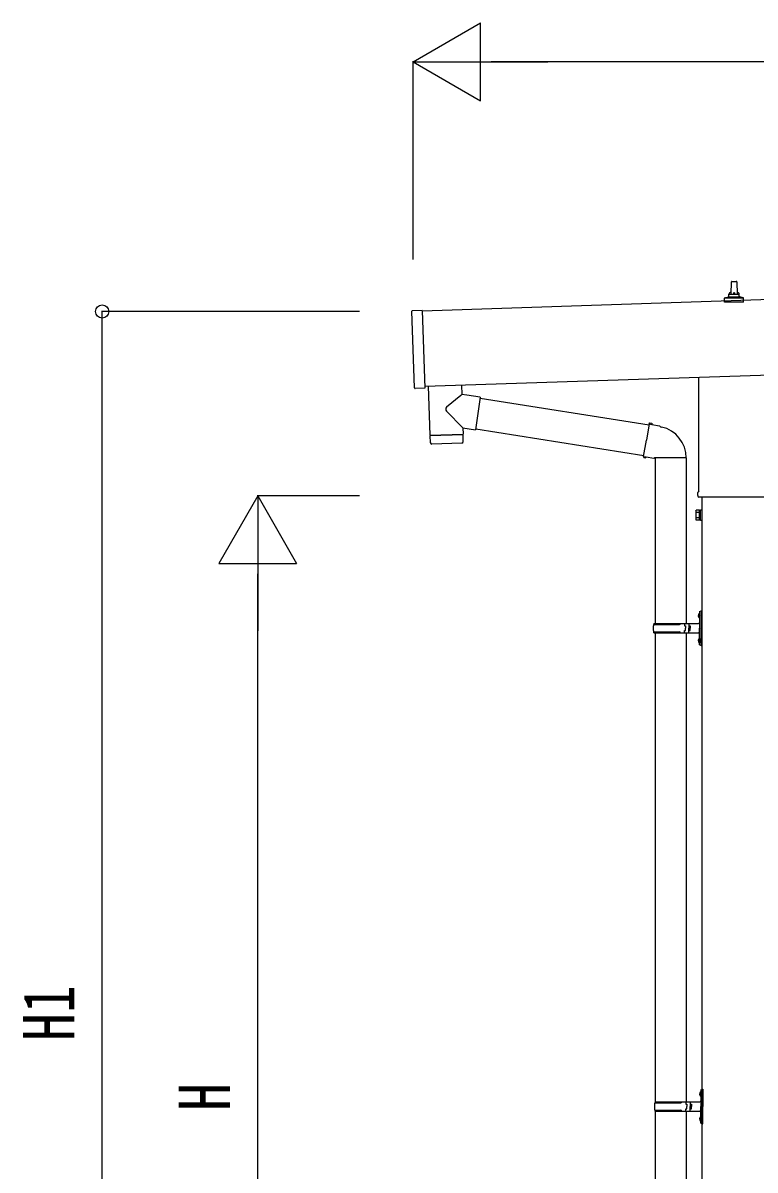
# Model space of a CAD drawing. Units: millimetres, scale not verified. Extents: x -12615 to 12615, y -8910 to 8910.
# Drawn here: x -4088 to -2676, y -2759 to -547 of the extents above; entities that cross this region are included whole.
import ezdxf
from ezdxf.enums import TextEntityAlignment as Align

# ---------------------------------------------------------------- set-up
doc = ezdxf.new("R2010")
doc.units = ezdxf.units.MM
doc.header["$LTSCALE"] = 40
for name, color, linetype in [('0-4_YKK_13', 4, 'Continuous'), ('0-5_YKK_A1', 4, 'Continuous'), ('0-6_YKK_D', 6, 'Continuous')]:
    doc.layers.add(name, color=color, linetype=linetype)
doc.styles.add('ＭＳ ゴシック', font='')
doc.styles.get('ＭＳ ゴシック').set_extended_font_data('MS Gothic')

msp = doc.modelspace()

# ---------------------------------------------------------------- linework, layer by layer
at = {"layer": '0-4_YKK_13'}
for p, q in [((-2722.44, -1069.74), (-2721.71, -1046.21)), ((-2720.71, -1045.24), (-2712.17, -1045.24)), ((-2711.17, -1046.21), (-2710.44, -1069.74)), ((-2734.69, -1085.24), (-2734.69, -1077.53)), ((-2734.31, -1076.74), (-2698.57, -1076.74)), ((-2733.93, -1076.55), (-2727.2, -1074.92)), ((-2726.82, -1074.74), (-2706.06, -1074.74)), ((-2726.44, -1073.95), (-2726.44, -1069.74)), ((-2725.44, -1069.74), (-2707.44, -1069.74)), ((-2706.44, -1073.95), (-2706.44, -1069.74)), ((-2698.95, -1076.55), (-2705.68, -1074.92)), ((-2698.19, -1085.24), (-2698.19, -1077.53)), ((-3332.74, -1250.5), (-3337.67, -1102.59)), ((-3317.72, -1100.92), (-3336.7, -1101.55)), ((-2698.19, -1085.24), (-2734.69, -1085.24)), ((-2784.74, -1449.23), (-2784.74, -1229.65)), ((-3242.25, -1244.91), (-3241.64, -1263.09)), ((-3206.04, -1268.15), (-3215.01, -1331.21)), ((-3206.3, -1269.98), (-2880.31, -1321.88)), ((-3239.49, -1327.73), (-3270.98, -1295.22)), ((-2879.99, -1320.06), (-2885.52, -1351.43)), ((-2879.99, -1320.06), (-2878.85, -1318.08)), ((-2878.85, -1318.08), (-2875.28, -1318.71)), ((-2875.28, -1318.71), (-2874.87, -1321.06)), ((-2860.35, -1323.88), (-2858.67, -1325.51)), ((-2858.67, -1325.51), (-2856.55, -1325.96)), ((-3303.02, -1342.88), (-3302.36, -1355.91)), ((-3298.55, -1341.73), (-3298.5, -1342.73)), ((-3243.59, -1339.89), (-3243.57, -1340.89)), ((-3239.49, -1327.73), (-3215.01, -1331.21)), ((-3239.49, -1327.73), (-3239.09, -1339.74)), ((-3214.75, -1329.39), (-2890.73, -1380.98)), ((-3241.75, -1356.84), (-3299.26, -1358.76)), ((-2891.05, -1382.79), (-2885.52, -1351.43)), ((-2891.05, -1382.79), (-2890.65, -1385.05)), ((-2891.05, -1382.79), (-2885.9, -1383.61)), ((-2890.65, -1385.05), (-2887.09, -1385.67)), ((-2887.09, -1385.67), (-2885.9, -1383.61)), ((-2885.9, -1383.61), (-2871.29, -1385.92)), ((-2871.29, -1385.92), (-2869.09, -1384.94)), ((-2808.79, -1385.33), (-2869.98, -1385.33)), ((-2868.94, -1385.33), (-2868.94, -1705)), ((-2808.94, -1385.33), (-2808.94, -1705)), ((-2786.44, -1458), (-2786.44, -1452.5)), ((-2648.5, -1461.5), (-2784.38, -1461.5)), ((-2790.44, -1487.5), (-2789.68, -1486.19)), ((-2790.44, -1487.5), (-2790.44, -1504.5)), ((-2790.44, -1504.5), (-2789.68, -1505.81)), ((-2783.44, -1491.09), (-2789.68, -1491.09)), ((-2783.44, -1500.91), (-2789.68, -1500.91)), ((-2783.44, -1505.81), (-2789.68, -1505.81)), ((-2780.94, -1505.2), (-2783.44, -1505.2)), ((-2782.94, -1682), (-2779.94, -1680.5)), ((-2779.94, -1680.5), (-2779.94, -1714)), ((-2779.94, -1680.5), (-2778.94, -1680.5)), ((-2778.94, -1680.5), (-2778.94, -1714)), ((-2785.24, -1687.85), (-2783.2, -1688.85)), ((-2783.97, -1685.85), (-2783.34, -1685.85)), ((-2783.97, -1685.85), (-2783.97, -1694.15)), ((-2783.97, -1694.15), (-2783.34, -1694.15)), ((-2783.34, -1685.85), (-2783.34, -1694.15)), ((-2783.34, -1685.85), (-2782.94, -1686.25)), ((-2783.34, -1694.15), (-2782.94, -1693.75)), ((-2783.2, -1688.85), (-2782.59, -1690)), ((-2782.94, -1682), (-2782.94, -1714)), ((-2782.94, -1686.25), (-2782.94, -1693.75)), ((-2871.94, -1707), (-2821.61, -1707)), ((-2871.94, -1721), (-2821.61, -1721)), ((-2870.94, -1705), (-2784.94, -1705)), ((-2870.94, -1705), (-2870.94, -1707)), ((-2870.94, -1723), (-2870.94, -1721)), ((-2870.94, -1723), (-2784.94, -1723)), ((-2868.94, -1723), (-2868.94, -2627.5)), ((-2811.94, -1705), (-2811.94, -1709.5)), ((-2811.94, -1709.5), (-2809.94, -1709.5)), ((-2811.94, -1723), (-2811.94, -1718.5)), ((-2811.94, -1718.5), (-2809.94, -1718.5)), ((-2809.94, -1709.5), (-2809.94, -1714)), ((-2809.94, -1718.5), (-2809.94, -1714)), ((-2808.94, -1723), (-2808.94, -2627.5)), ((-2803.94, -1705), (-2803.94, -1714)), ((-2803.94, -1709.5), (-2800.94, -1709.5)), ((-2803.94, -1723), (-2803.94, -1714)), ((-2803.94, -1718.5), (-2800.94, -1718.5)), ((-2800.94, -1709.5), (-2800.94, -1714)), ((-2800.94, -1718.5), (-2800.94, -1714)), ((-2782.94, -1746), (-2782.94, -1714)), ((-2779.94, -1747.5), (-2779.94, -1714)), ((-2778.94, -1747.5), (-2778.94, -1714)), ((-2785.24, -1735.85), (-2783.2, -1736.85)), ((-2783.97, -1733.85), (-2783.34, -1733.85)), ((-2783.97, -1733.85), (-2783.97, -1742.15)), ((-2783.97, -1742.15), (-2783.34, -1742.15)), ((-2783.34, -1733.85), (-2783.34, -1742.15)), ((-2783.34, -1733.85), (-2782.94, -1734.25)), ((-2783.34, -1742.15), (-2782.94, -1741.75)), ((-2783.2, -1736.85), (-2782.59, -1738)), ((-2782.94, -1734.25), (-2782.94, -1741.75)), ((-2782.94, -1746), (-2779.94, -1747.5)), ((-2779.94, -1747.5), (-2778.94, -1747.5)), ((-2782.74, -2610.35), (-2780.7, -2611.35)), ((-2781.47, -2608.35), (-2780.84, -2608.35)), ((-2781.47, -2608.35), (-2781.47, -2616.65)), ((-2780.84, -2608.35), (-2780.84, -2616.65)), ((-2780.84, -2608.35), (-2780.44, -2608.75)), ((-2780.44, -2604.5), (-2777.44, -2603)), ((-2780.44, -2604.5), (-2780.44, -2636.5)), ((-2780.44, -2608.75), (-2780.44, -2616.25)), ((-2777.44, -2603), (-2777.44, -2636.5)), ((-2777.44, -2603), (-2776.44, -2603)), ((-2776.44, -2603), (-2776.44, -2636.5)), ((-2869.44, -2629.5), (-2819.11, -2629.5)), ((-2868.44, -2627.5), (-2782.44, -2627.5)), ((-2868.44, -2627.5), (-2868.44, -2629.5)), ((-2809.44, -2627.5), (-2809.44, -2632)), ((-2809.44, -2632), (-2807.44, -2632)), ((-2807.44, -2632), (-2807.44, -2636.5)), ((-2801.44, -2627.5), (-2801.44, -2636.5)), ((-2801.44, -2632), (-2798.44, -2632)), ((-2798.44, -2632), (-2798.44, -2636.5)), ((-2781.47, -2616.65), (-2780.84, -2616.65)), ((-2780.84, -2616.65), (-2780.44, -2616.25)), ((-2780.7, -2611.35), (-2780.09, -2612.5)), ((-2869.44, -2643.5), (-2819.11, -2643.5)), ((-2868.94, -2645.49), (-2868.94, -3550)), ((-2868.44, -2645.5), (-2868.44, -2643.5)), ((-2868.44, -2645.5), (-2782.44, -2645.5)), ((-2809.44, -2645.5), (-2809.44, -2641)), ((-2809.44, -2641), (-2807.44, -2641)), ((-2808.94, -2645.49), (-2808.94, -3550)), ((-2807.44, -2641), (-2807.44, -2636.5)), ((-2801.44, -2645.5), (-2801.44, -2636.5)), ((-2801.44, -2641), (-2798.44, -2641)), ((-2798.44, -2641), (-2798.44, -2636.5)), ((-2780.44, -2668.5), (-2780.44, -2636.5)), ((-2777.44, -2670), (-2777.44, -2636.5)), ((-2776.44, -2670), (-2776.44, -2636.5)), ((-2782.74, -2658.35), (-2780.7, -2659.35)), ((-2781.47, -2656.35), (-2780.84, -2656.35)), ((-2781.47, -2656.35), (-2781.47, -2664.65)), ((-2781.47, -2664.65), (-2780.84, -2664.65)), ((-2780.84, -2656.35), (-2780.84, -2664.65)), ((-2780.84, -2656.35), (-2780.44, -2656.75)), ((-2780.84, -2664.65), (-2780.44, -2664.25)), ((-2780.7, -2659.35), (-2780.09, -2660.5)), ((-2780.44, -2656.75), (-2780.44, -2664.25)), ((-2780.44, -2668.5), (-2777.44, -2670)), ((-2777.44, -2670), (-2776.44, -2670))]:
    msp.add_line(p, q, dxfattribs=at)
for points in [[(-3317.72, -1100.92), (-3312.72, -1250.84), (-3331.7, -1251.47)], [(-3306.21, -1247.04), (-3303.05, -1341.88), (-3239.09, -1339.74)], [(-3241.64, -1263.09), (-3243.73, -1264.86), (-3270.95, -1287.89)], [(-3206.04, -1268.15), (-3231.96, -1264.46), (-3241.64, -1263.09)], [(-2879.99, -1320.06), (-2874.87, -1321.06), (-2860.35, -1323.88)], [(-3238.85, -1353.8), (-3239.05, -1340.74), (-3303.02, -1342.88)], [(-2783.44, -1505.81), (-2783.44, -1486.19), (-2789.68, -1486.19)], [(-2783.44, -1505.2), (-2783.44, -1486.8), (-2780.94, -1486.8)], [(-2785.24, -1692.15), (-2783.2, -1691.15), (-2782.59, -1690)], [(-2785.24, -1740.15), (-2783.2, -1739.15), (-2782.59, -1738)], [(-2782.74, -2614.65), (-2780.7, -2613.65), (-2780.09, -2612.5)], [(-2782.74, -2662.65), (-2780.7, -2661.65), (-2780.09, -2660.5)]]:
    msp.add_lwpolyline(points, dxfattribs=at)
msp.add_lwpolyline([(-2780.94, -1506.5), (-2780.94, -1485.5), (-2778.94, -1485.5), (-2778.94, -1506.5)], close=True, dxfattribs=at)
for centre, radius, start, end in [((-2720.71, -1046.24), 1, 90, 178.60509), ((-2712.17, -1046.24), 1, 1.39491, 90), ((-2733.69, -1077.53), 1, 103.62699, 180), ((-2727.44, -1073.95), 1, 283.62699, 0), ((-2722.36, -1070.37), 4.13, 90, 171.17633), ((-2725.44, -1070.74), 1, 90, 180), ((-2713.11, -1069.74), 4.83, 133.60282, 180), ((-2719.77, -1069.74), 4.83, 0, 46.39718), ((-2710.53, -1070.37), 4.13, 8.82367, 90), ((-2707.44, -1070.74), 1, 0, 90), ((-2705.44, -1073.95), 1, 180, 256.37301), ((-2699.19, -1077.53), 1, 0, 76.37301), ((-3336.67, -1102.55), 1, 91.90915, 181.90915), ((-3331.74, -1250.47), 1, 181.90915, 271.90915), ((-3267.57, -1291.57), 5, 132.56466, 226.88314), ((-2869.09, -1384.94), 60.3, 359.62495, 78), ((-3299.36, -1355.76), 3, 182.90915, 271.95747), ((-3241.85, -1353.84), 3, 271.90915, 0.90915), ((-2782.44, -1452.5), 4, 125.09963, 180), ((-2782.44, -1458), 4, 180, 194.47751), ((-2782.44, -1458), 4, 194.47751, 241.04498), ((-2786.1, -1488.64), 4.34, 145.61575, 214.38425), ((-2774.2, -1496), 16.24, 162.41205, 197.58795), ((-2786.1, -1503.36), 4.34, 145.61575, 214.38425), ((-2779.64, -1690), 6, 136.21765, 223.78235), ((-2784.94, -1703), 2, 270, 359.99998), ((-2823.19, -1714), 49.25, 171.82876, 180.00002), ((-2823.19, -1714), 49.25, 180.00002, 188.17127), ((-2821.61, -1705), 2, 270, 359.99998), ((-2821.61, -1723), 2, 0.00005, 90.00004), ((-2784.94, -1725), 2, 0.00005, 90.00004), ((-2779.64, -1738), 6, 136.21765, 223.78235), ((-2777.14, -2612.5), 6, 136.21765, 223.78235), ((-2820.69, -2636.5), 49.25, 171.82876, 180.00002), ((-2819.11, -2627.5), 2, 270, 359.99998), ((-2782.44, -2625.5), 2, 270, 359.99998), ((-2820.69, -2636.5), 49.25, 180.00002, 188.17127), ((-2819.11, -2645.5), 2, 0.00005, 90.00004), ((-2782.44, -2647.5), 2, 0.00005, 90.00004), ((-2777.14, -2660.5), 6, 136.21765, 223.78235)]:
    msp.add_arc(centre, radius, start, end, dxfattribs=at)
at = {"layer": '0-5_YKK_A1'}
for p, q in [((2074.4, -922.63), (-3317.67, -1102.34)), ((-3312.84, -1247.26), (2079.23, -1067.52)), ((-2778.94, -1461.5), (-2778.94, -4259))]:
    msp.add_line(p, q, dxfattribs=at)
at = {"layer": '0-6_YKK_D'}
for p, q in [((-3335.14, -621.55), (-3205.23, -546.55)), ((-3205.23, -696.55), (-3205.23, -546.55)), ((-3335.14, -1002.87), (-3335.14, -620.55)), ((-3335.14, -621.55), (-3205.23, -696.55)), ((-3335.14, -621.55), (-3075.33, -621.55)), ((1946.71, -621.55), (-3185.14, -621.55)), ((-3439.08, -1103.05), (-3936.14, -1103.05)), ((-3935.14, -3759), (-3935.14, -1103.05)), ((-3635.14, -1459), (-3710.14, -1588.9)), ((-3439.08, -1459), (-3636.14, -1459)), ((-3635.14, -1459), (-3560.14, -1588.9)), ((-3635.14, -1459), (-3635.14, -1718.81)), ((-3710.14, -1588.9), (-3560.14, -1588.9)), ((-3635.14, -3609), (-3635.14, -1609))]:
    msp.add_line(p, q, dxfattribs=at)
msp.add_circle((-3935.14, -1103.05), 12.75, dxfattribs=at)

# ---------------------------------------------------------------- texts
at = {"layer": '0-6_YKK_D', "style": 'ＭＳ ゴシック', "width": 0.8}
for s, p in [('H1', (-3959.14, -2510.23)), ('H', (-3659.14, -2645))]:
    msp.add_text(s, height=98.97, rotation=90, dxfattribs=at).set_placement(p, align=Align.BOTTOM_LEFT)

doc.saveas('drawing.dxf')
